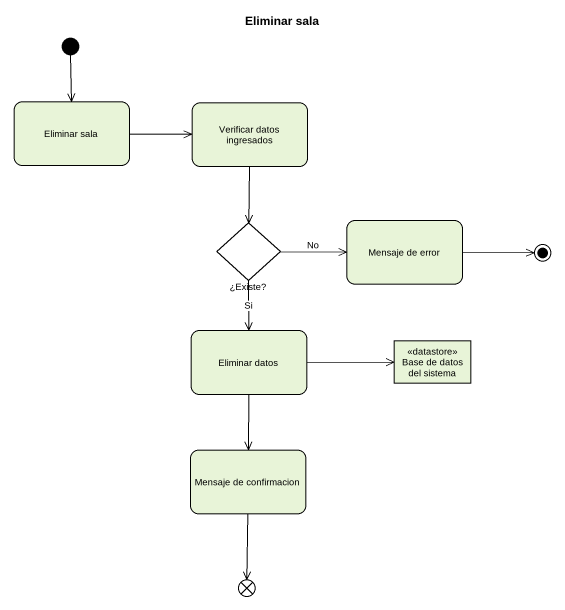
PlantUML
@startuml
title Eliminar sala
hide empty description
state "Eliminar sala" as Eliminar_sala
state "Verificar datos ingresados" as Verificar_datos_ingresados
state "¿Existe?" as Existe <<choice>>
state "Mensaje de error" as Mensaje_de_error
state "Eliminar datos" as Eliminar_datos
state "Base de datos del sistema" as Base_de_datos_del_sistema <<datastore>>
state "Mensaje de confirmacion" as Mensaje_de_confirmacion
state flowfinal1 <<end>>
[*] --> Eliminar_sala
Eliminar_sala -right-> Verificar_datos_ingresados
Verificar_datos_ingresados --> Existe
Existe -right-> Mensaje_de_error : No
Existe --> Eliminar_datos : Si
Eliminar_datos -right-> Base_de_datos_del_sistema
Eliminar_datos --> Mensaje_de_confirmacion
Mensaje_de_confirmacion --> flowfinal1
Mensaje_de_error -right-> [*]
@enduml
